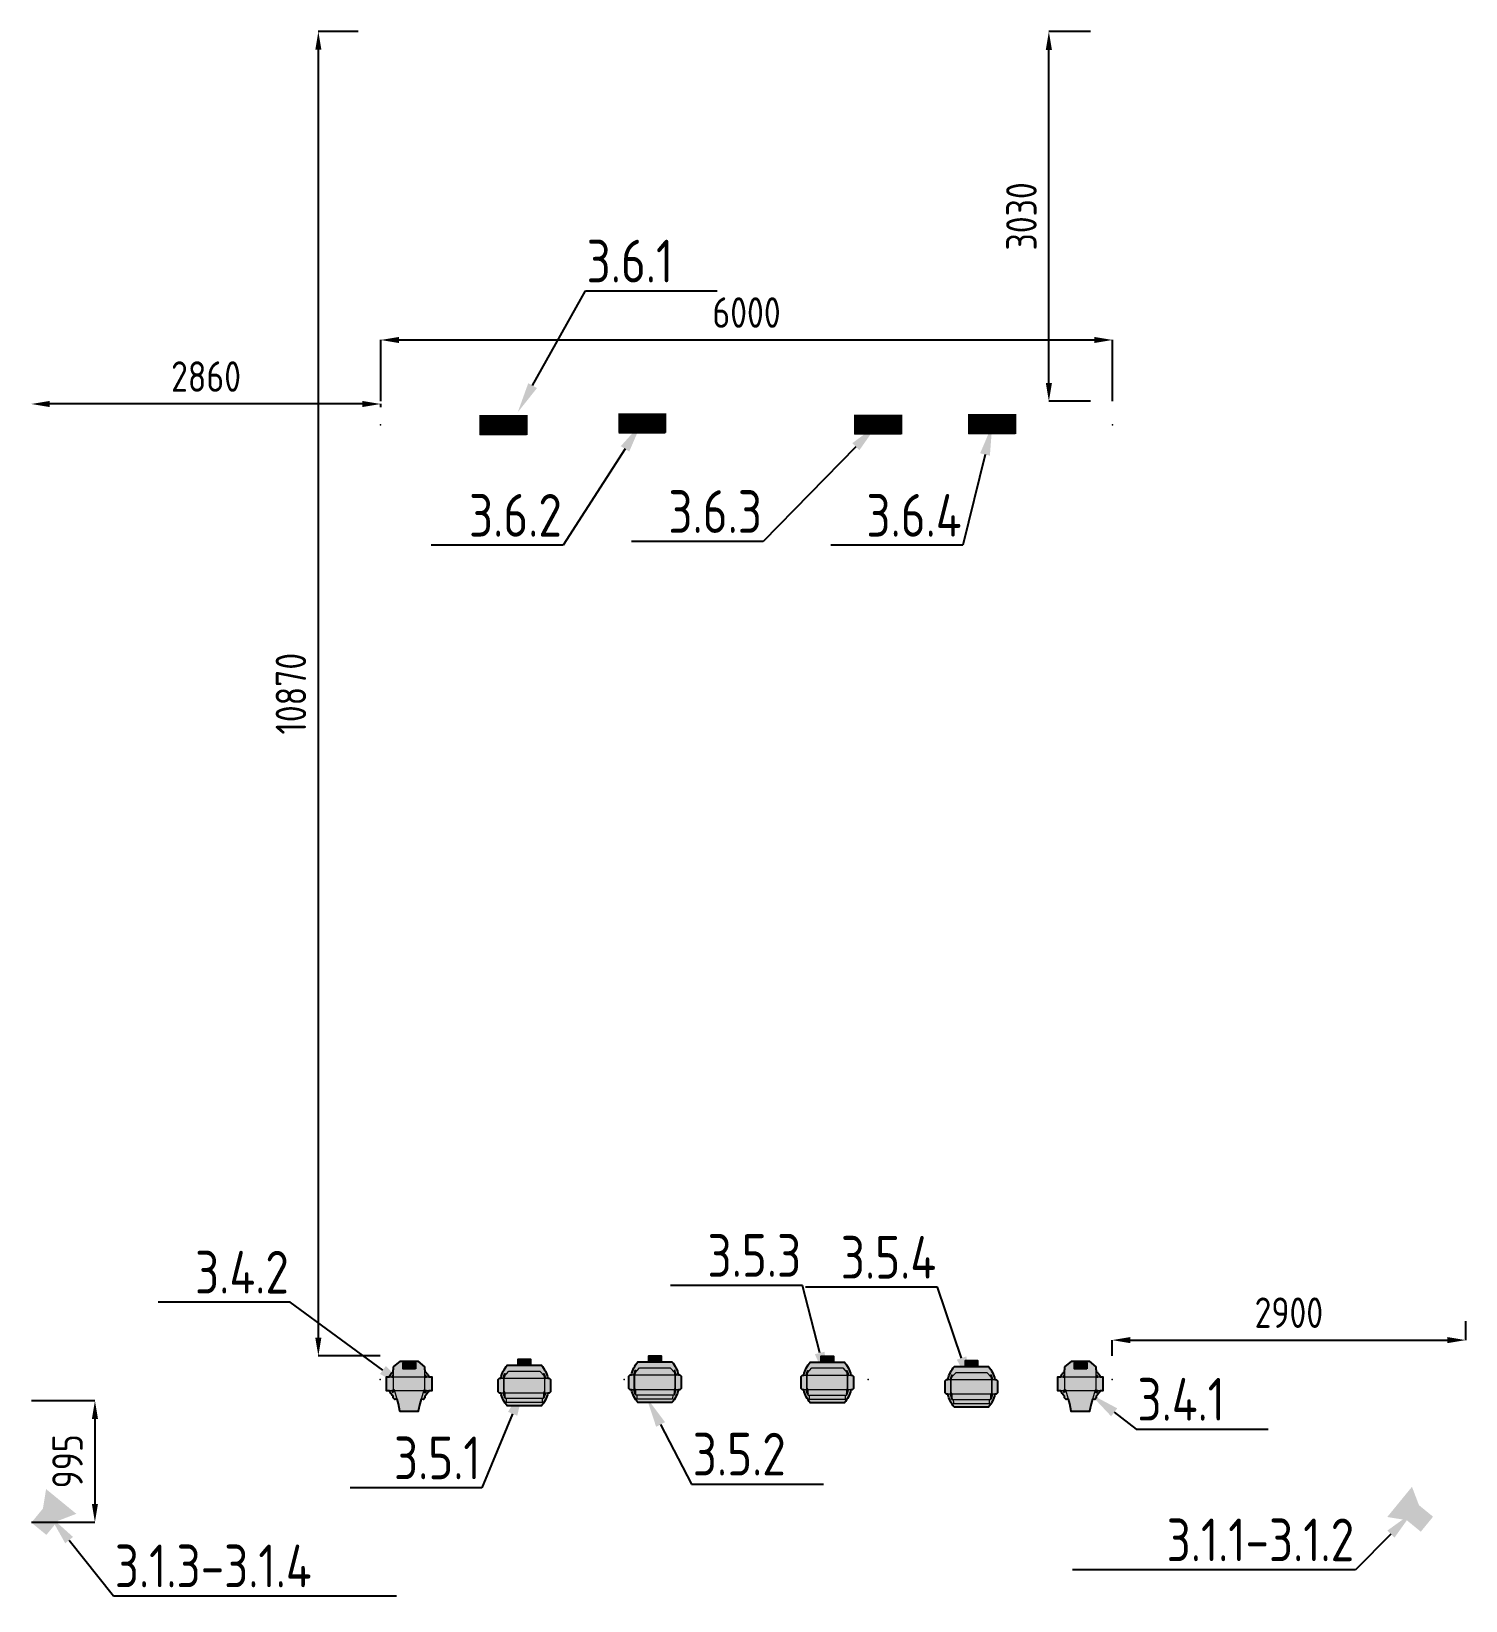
# Model space of a CAD drawing. Header units: millimetres. Extents: x 0 to 9491604, y -172998 to 295086.
# Drawn here: x 405721 to 417481, y 282214 to 295086 of the extents above; entities that cross this region are included whole.
import ezdxf
from ezdxf import colors
from ezdxf.entities.mleader import LeaderData, LeaderLine
from ezdxf.math import Vec2, Vec3

# ---------------------------------------------------------------- set-up
doc = ezdxf.new("R2010")
doc.units = ezdxf.units.MM
for name, color, linetype, lineweight in [('ACME NEOZONE RING', 7, 'Continuous', 5), ('Lighting-Moving Light', 7, 'Continuous', 5), ('None', 7, 'Continuous', 5), ('Rigging-Truss-Insert Points', 7, 'Continuous', 5), ('TRUSS LIGHT', 7, 'Continuous', 5)]:
    doc.layers.add(name, color=color, linetype=linetype, lineweight=lineweight)
doc.layers.add('EI_DIMS_DETAIL', color=7, linetype='Continuous')
doc.layers.add('Lighting-Input-2D', color=1, linetype='Continuous', lineweight=25, true_color=0xff0000)
doc.styles.get("Standard").update_dxf_attribs({"font": 'GOST.TTF'})
doc.dimstyles.get("Standard").update_dxf_attribs({"dimtxt": 250, "dimasz": 150, "dimexe": 0.18, "dimexo": 0.0625, "dimgap": 100, "dimtad": 1, "dimdec": 0, "dimrnd": 5, "dimzin": 0, "dimdsep": 46, "dimtxsty": 'Standard', "dimcen": 0.09, "dimadec": 0, "dimazin": 0, "dimtfac": 1, "dimtdec": 0, "dimtofl": 0, "dimtmove": 0, "dimatfit": 3, "dimfxl": 1, "dimtolj": 1, "dimtzin": 0, "dimarcsym": 0})
pattern_1 = [(140.71946176, (1131458.6195, 288918.732), (-2.906185126, -3.553126075), [3.33838121, -1.251892954]), (230.71946176, (1131458.6195, 288918.732), (3.553126075, -2.906185126), [3.33838121, -1.251892954])]
pattern_2 = [(50.71946176, (411860.243, -431491.118), (-3.553126075, 2.906185126), [3.33838121, -1.251892954]), (140.71946176, (411860.243, -431491.118), (-2.906185126, -3.553126075), [3.33838121, -1.251892954])]

# ---------------------------------------------------------------- blocks, each defined once
blk = doc.blocks.new('Truss Straight Prolyte H40V-200 387x387x2000_3d')
at = {"layer": 'Rigging-Truss-Insert Points'}
for p in [(0, 0), (2000, 0)]:
    blk.add_point(p, dxfattribs=at)
blk = doc.blocks.new('Truss-46')
at = {"layer": 'TRUSS LIGHT', "color": 7, "transparency": 33554687}
blk.add_blockref('Truss Straight Prolyte H40V-200 387x387x2000_3d', (0, 0), dxfattribs=at)
at = {"layer": 'TRUSS LIGHT', "color": 0, "flags": 1}
for tag in ['Position_Name', 'Location', 'Trim', 'Length', 'Total_Hung_Weight', 'Note', 'WH', 'WH-A', 'TE', 'TE-A', 'Model_Name', 'Manufacturer', 'Length', 'Width', 'Height', 'Weight_Imperial', 'Weight_Metric', 'Truss_Color', 'User_Field_1', 'User_Field_2', 'User_Field_3', 'User_Field_4', 'User_Field_5', 'User_Field_6']:
    blk.add_attdef(tag, (-11004, -194.5), '', height=0.18, dxfattribs=at)
blk = doc.blocks.new('*D323')
at = {"layer": 'Defpoints', "color": 0, "lineweight": 9, "ltscale": 100, "transparency": 16777216}
for p in [(414586, 292555), (408585, 292052, 364), (414586, 292052, 364)]:
    blk.add_point(p, dxfattribs=at)
at = {"layer": 'EI_DIMS_DETAIL', "color": 0, "lineweight": -2, "ltscale": 100, "transparency": 16777216}
for p, q in [((408585, 292052), (408585, 292555)), ((408735, 292555), (414436, 292555)), ((414586, 292052), (414586, 292555))]:
    blk.add_line(p, q, dxfattribs=at)
at = {"layer": 'EI_DIMS_DETAIL', "color": 0, "lineweight": 9, "ltscale": 100, "transparency": 16777216}
for points in [[(408735, 292580), (408735, 292530), (408585, 292555)], [(414436, 292580), (414436, 292530), (414586, 292555)]]:
    blk.add_solid(points, dxfattribs=at)
at = {"layer": 'EI_DIMS_DETAIL', "color": 0, "lineweight": 9, "ltscale": 100, "transparency": 16777216, "insert": (411585, 292780), "char_height": 250, "attachment_point": 5}
blk.add_mtext('\\A1;6000', dxfattribs=at)
blk = doc.blocks.new('*D320')
at = {"layer": 'Defpoints', "color": 0, "lineweight": 9, "ltscale": 100, "transparency": 16777216}
for p in [(414064, 295085), (414406, 295085), (414406, 292052, 364)]:
    blk.add_point(p, dxfattribs=at)
at = {"layer": 'EI_DIMS_DETAIL', "color": 0, "lineweight": -2, "ltscale": 100, "transparency": 16777216}
for p, q in [((414406, 295085), (414064, 295085)), ((414064, 292202), (414064, 294935)), ((414406, 292052), (414064, 292052))]:
    blk.add_line(p, q, dxfattribs=at)
at = {"layer": 'EI_DIMS_DETAIL', "color": 0, "lineweight": 9, "ltscale": 100, "transparency": 16777216}
for points in [[(414039, 294935), (414089, 294935), (414064, 295085)], [(414039, 292202), (414089, 292202), (414064, 292052)]]:
    blk.add_solid(points, dxfattribs=at)
at = {"layer": 'EI_DIMS_DETAIL', "color": 0, "lineweight": 9, "ltscale": 100, "transparency": 16777216, "insert": (413839, 293569), "char_height": 250, "attachment_point": 5, "rotation": 90}
blk.add_mtext('\\A1;3030', dxfattribs=at)
blk = doc.blocks.new('Group-202')
at = {"layer": 'Lighting-Input-2D', "linetype": 'Continuous', "lineweight": 0, "true_color": 0x00ffff}
blk.add_hatch(color=4, dxfattribs=at).paths.add_polyline_path([(-52, -122), (48, -122), (48, -172), (-52, -172)])
at = {"layer": 'Lighting-Moving Light', "linetype": 'Continuous', "lineweight": 0, "true_color": 0x00ffff, "transparency": 33554687}
h = blk.add_hatch(color=4, dxfattribs=at)
edge = h.paths.add_edge_path()
edge.add_line((127, -139), (71, -186))
edge.add_line((71, -186), (-71, -186))
edge.add_line((-71, -186), (-127, -139))
edge.add_line((-127, -139), (-127, -119))
edge.add_line((-127, -119), (-130, -116))
edge.add_line((-130, -116), (-130, -100))
edge.add_arc((-125, -90), 11.3, 231.4619, 243.69, ccw=False)
edge.add_arc((-52, -11), 119, 216.854, 227.8944, ccw=False)
edge.add_arc((-40, 0), 135, 204.9608, 217.5053, ccw=False)
edge.add_line((-162, -57), (-185, -57))
edge.add_line((-185, -57), (-185, 57))
edge.add_line((-185, 57), (-162, 57))
edge.add_arc((-40, 0), 135, 132.7569, 154.9971, ccw=False)
edge.add_arc((-129, 96), 4.36, 103.059, 133.878, ccw=False)
edge.add_line((-130, 100), (-130, 116))
edge.add_line((-130, 116), (-118, 127))
edge.add_arc((0, 1670), 1548, 265.6232, 266.354)
edge.add_line((-98, 125), (-87, 164))
edge.add_line((-87, 164), (-87, 164))
edge.add_line((-87, 164), (-75, 225))
edge.add_arc((-74, 225), 0.993, 89.652, 168.5638, ccw=False)
edge.add_line((-74, 226), (74, 226))
edge.add_arc((74, 225), 0.993, 11.4362, 90.348, ccw=False)
edge.add_line((75, 225), (87, 164))
edge.add_line((87, 164), (87, 164))
edge.add_line((87, 164), (98, 125))
edge.add_arc((0, 1670), 1548, 273.646, 274.3768)
edge.add_line((118, 127), (130, 116))
edge.add_line((130, 116), (130, 100))
edge.add_arc((129, 96), 4.36, 46.122, 76.941, ccw=False)
edge.add_arc((40, 0), 135, 25.0029, 47.2431, ccw=False)
edge.add_line((162, 57), (185, 57))
edge.add_line((185, 57), (185, -57))
edge.add_line((185, -57), (162, -57))
edge.add_arc((40, 0), 135, 322.4947, 335.0392, ccw=False)
edge.add_arc((52, -11), 119, 312.1056, 323.146, ccw=False)
edge.add_arc((125, -90), 11.3, 296.31, 308.5381, ccw=False)
edge.add_line((130, -100), (130, -116))
edge.add_line((130, -116), (127, -119))
edge.add_line((127, -119), (127, -139))
edge = h.paths.add_edge_path()
edge.add_line((130, 71), (130, 57))
edge.add_line((130, 57), (142, 57))
edge.add_arc((60, 0), 100, 34.7913, 44.4762)
edge.add_arc((129, 68), 3.3, 40.9213, 76.795)
edge = h.paths.add_edge_path()
edge.add_arc((-60, 0), 100, 135.5238, 145.2087)
edge.add_line((-142, 57), (-130, 57))
edge.add_line((-130, 57), (-130, 71))
edge.add_arc((-129, 68), 3.3, 103.205, 139.0787)
edge = h.paths.add_edge_path()
edge.add_line((-130, -71), (-130, -57))
edge.add_line((-130, -57), (-142, -57))
edge.add_arc((-60, 0), 100, 214.728, 224.4692)
edge.add_arc((-128, -67), 4.96, 223.9551, 248.3394)
edge = h.paths.add_edge_path()
edge.add_arc((60, 0), 100, 315.5308, 325.272)
edge.add_line((142, -57), (130, -57))
edge.add_line((130, -57), (130, -71))
edge.add_arc((128, -67), 4.96, 291.6606, 316.0449)
h = blk.add_hatch(color=4, dxfattribs=at)
edge = h.paths.add_edge_path()
edge.add_line((0, -186), (-71, -186))
edge.add_line((-71, -186), (-127, -139))
edge.add_line((-127, -139), (-127, 45))
edge.add_line((-127, 45), (-121, 51))
edge.add_line((-121, 51), (-87, 164))
edge.add_line((-87, 164), (-87, 164))
edge.add_line((-87, 164), (-75, 225))
edge.add_arc((-74, 225), 0.993, 89.652, 168.5638, ccw=False)
edge.add_line((-74, 226), (74, 226))
edge.add_arc((74, 225), 0.993, 11.4362, 90.348, ccw=False)
edge.add_line((75, 225), (87, 164))
edge.add_line((87, 164), (87, 164))
edge.add_line((87, 164), (121, 51))
edge.add_line((121, 51), (127, 45))
edge.add_line((127, 45), (127, -139))
edge.add_line((127, -139), (71, -186))
edge.add_line((71, -186), (0, -186))
blk.add_hatch(color=4, dxfattribs=at).paths.add_polyline_path([(-185, 57), (185, 57), (185, -57), (-185, -57)])
at = {"layer": 'Lighting-Input-2D', "flags": 128}
blk.add_lwpolyline([(-52, -122), (48, -122), (48, -172), (-52, -172)], close=True, dxfattribs=at)
at = {"layer": 'Lighting-Moving Light', "color": 7, "linetype": 'Continuous', "lineweight": 25, "transparency": 33554687, "flags": 128}
for points in [[(127, -139), (71, -186), (-71, -186), (-127, -139), (-127, -119), (-130, -116), (-130, -100, -0.053406), (-132, -99, -0.04821), (-147, -82, -0.05479), (-162, -57), (-185, -57), (-185, 57), (-162, 57, -0.097347), (-132, 99, -0.13529), (-130, 100), (-130, 116), (-118, 127, 0.003189), (-98, 125), (-87, 164), (-87, 164), (-75, 225, -0.358602), (-74, 226), (74, 226, -0.358602), (75, 225), (87, 164), (87, 164), (98, 125, 0.003189), (118, 127), (130, 116), (130, 100, -0.13529), (132, 99, -0.097347), (162, 57), (185, 57), (185, -57), (162, -57, -0.05479), (147, -82, -0.04821), (132, -99, -0.053406), (130, -100), (130, -116), (127, -119)], [(-131, 70, 0.042284), (-142, 57), (-130, 57), (-130, 71, 0.15782), (-131, 70)], [(130, 71), (130, 57), (142, 57, 0.042284), (131, 70, 0.15782), (130, 71)], [(-130, -71), (-130, -57), (-142, -57, 0.04253), (-131, -70, 0.1068), (-130, -71)], [(131, -70, 0.04253), (142, -57), (130, -57), (130, -71, 0.1068), (131, -70)]]:
    blk.add_lwpolyline(points, format="xyb", close=True, dxfattribs=at)
at = {"layer": 'Lighting-Moving Light', "color": 7, "linetype": 'Continuous', "lineweight": 18, "transparency": 33554687, "flags": 128}
blk.add_lwpolyline([(0, -186), (-71, -186), (-127, -139), (-127, 45), (-121, 51), (-87, 164), (-87, 164), (-75, 225, -0.358602), (-74, 226), (74, 226, -0.358602), (75, 225), (87, 164), (87, 164), (121, 51), (127, 45), (127, -139), (71, -186)], format="xyb", close=True, dxfattribs=at)
blk.add_lwpolyline([(-185, 57), (185, 57), (185, -57), (-185, -57)], close=True, dxfattribs=at)
at = {"layer": 'None', "color": 0, "flags": 1}
for tag in ['3D_Symbol_Name', 'Model_Name', 'Inst_Type', 'FixtureID', 'GDTF_Fixture_Name', 'GDTF_Fixture_Mode', 'Power_Connector', 'Wattage', 'Lamp', 'Frame_Size_Imp', 'Frame_Size_Metric', 'Weight', 'Device_Type', 'Beam_Angle', 'Field_Angle', 'Beam_Angle_2', 'Field_Angle_2', 'Candlepower', 'Num_Channels', 'Remarks', 'Drawn_By']:
    blk.add_attdef(tag, (-185, -186), '', height=0.18, dxfattribs=at)
blk = doc.blocks.new('NNA_TransformGroup (2D)-81')
at = {"layer": 'None', "color": 7, "transparency": 33554687}
blk.add_blockref('Group-202', (0, 0), dxfattribs=at)
blk = doc.blocks.new('Lighting Device (2D)-81')
at = {"layer": 'None', "color": 7, "transparency": 33554687}
blk.add_blockref('NNA_TransformGroup (2D)-81', (0, 0), dxfattribs=at)
at = {"layer": 'None', "color": 0, "flags": 1}
for tag in ['3D_Symbol_Name', 'Model_Name', 'Inst_Type', 'FixtureID', 'GDTF_Fixture_Name', 'GDTF_Fixture_Mode', 'Power_Connector', 'Wattage', 'Lamp', 'Frame_Size_Imp', 'Frame_Size_Metric', 'Weight', 'Device_Type', 'Beam_Angle', 'Field_Angle', 'Beam_Angle_2', 'Field_Angle_2', 'Candlepower', 'Num_Channels', 'Remarks', 'Drawn_By']:
    blk.add_attdef(tag, (8075, -9011), '', height=0.18, dxfattribs=at)
blk = doc.blocks.new('Group-231')
at = {"layer": 'Lighting-Input-2D', "linetype": 'Continuous', "lineweight": 0, "true_color": 0xff0000}
blk.add_hatch(color=1, dxfattribs=at).paths.add_polyline_path([(-50, -168), (50, -168), (50, -217), (-50, -217)])
at = {"layer": 'Lighting-Moving Light', "linetype": 'Continuous', "lineweight": 0, "true_color": 0xff0000, "transparency": 33554687}
h = blk.add_hatch(color=1, dxfattribs=at)
edge = h.paths.add_edge_path()
edge.add_line((-204, -61), (-215, -50))
edge.add_line((-215, -50), (-215, 50))
edge.add_line((-215, 50), (-204, 61))
edge.add_line((-204, 61), (-193, 61))
edge.add_arc((65, 0), 265, 140.6849, 166.5703, ccw=False)
edge.add_line((-140, 167), (140, 167))
edge.add_arc((-64, 0), 265, 13.3836, 39.3151, ccw=False)
edge.add_line((193, 61), (204, 61))
edge.add_line((204, 61), (215, 50))
edge.add_line((215, 50), (215, -50))
edge.add_line((215, -50), (204, -61))
edge.add_line((204, -61), (193, -61))
edge.add_arc((-64, 0), 265, 320.7422, 346.7177, ccw=False)
edge.add_line((140, -168), (-140, -168))
edge.add_arc((65, 0), 265, 193.2823, 219.2578, ccw=False)
edge.add_line((-193, -61), (-204, -61))
edge = h.paths.add_edge_path()
edge.add_line((160, 97), (160, 69))
edge.add_line((160, 69), (161, 61))
edge.add_line((161, 61), (172, 61))
edge.add_arc((-60, 0), 240, 14.7571, 23.7348)
edge = h.paths.add_edge_path()
edge.add_line((165, -61), (165, -76))
edge.add_line((165, -76), (160, -82))
edge.add_line((160, -82), (160, -97))
edge.add_arc((-60, 0), 240, 336.2652, 345.3578)
edge.add_line((173, -61), (165, -61))
edge = h.paths.add_edge_path()
edge.add_line((-160, -82), (-164, -78))
edge.add_line((-164, -78), (-164, -61))
edge.add_line((-164, -61), (-173, -61))
edge.add_arc((60, 0), 240, 194.6422, 203.7348)
edge.add_line((-160, -97), (-160, -82))
edge = h.paths.add_edge_path()
edge.add_line((-172, 61), (-161, 61))
edge.add_line((-161, 61), (-160, 69))
edge.add_line((-160, 69), (-160, 97))
edge.add_arc((60, 0), 240, 156.2652, 165.1973)
for points in [[(-144, 139), (145, 139), (145, 132), (146, 107), (157, 107), (161, 52), (165, 52), (165, -76), (126, -119), (-126, -119), (-164, -78), (-164, 52), (-161, 52), (-157, 107), (-146, 107), (-145, 132), (-145, 139)], [(-215, 50), (-204, 61), (204, 61), (215, 50), (215, -50), (204, -61), (-204, -61), (-215, -50)]]:
    blk.add_hatch(color=1, dxfattribs=at).paths.add_polyline_path(points)
at = {"layer": 'Lighting-Input-2D', "flags": 128}
blk.add_lwpolyline([(-50, -168), (50, -168), (50, -217), (-50, -217)], close=True, dxfattribs=at)
at = {"layer": 'Lighting-Moving Light', "color": 7, "linetype": 'Continuous', "lineweight": 13, "transparency": 33554687}
for p, q in [((-169, 61), (-169, -61)), ((169, 61), (169, -61))]:
    blk.add_line(p, q, dxfattribs=at)
at = {"layer": 'Lighting-Moving Light', "color": 7, "linetype": 'Continuous', "lineweight": 5, "transparency": 33554687}
blk.add_line((-146, 107), (146, 107), dxfattribs=at)
at = {"layer": 'Lighting-Moving Light', "color": 7, "linetype": 'Continuous', "lineweight": 25, "transparency": 33554687, "flags": 128}
for points in [[(-204, -61), (-215, -50), (-215, 50), (-204, 61), (-193, 61, -0.113429), (-140, 167), (140, 167, -0.113633), (193, 61), (204, 61), (215, 50), (215, -50), (204, -61), (193, -61, -0.113827), (140, -168), (-140, -168, -0.113827), (-193, -61)], [(-172, 61), (-161, 61), (-160, 69), (-160, 97, 0.038993), (-172, 61)], [(160, 97), (160, 69), (161, 61), (172, 61, 0.039193), (160, 97)], [(-160, -82), (-164, -78), (-164, -61), (-173, -61, 0.039695), (-160, -97)], [(165, -61), (165, -76), (160, -82), (160, -97, 0.039695), (173, -61)]]:
    blk.add_lwpolyline(points, format="xyb", close=True, dxfattribs=at)
at = {"layer": 'Lighting-Moving Light', "color": 7, "linetype": 'Continuous', "lineweight": 18, "transparency": 33554687, "flags": 128}
for points in [[(-144, 139), (145, 139), (145, 132), (146, 107), (157, 107), (161, 52), (165, 52), (165, -76), (126, -119), (-126, -119), (-164, -78), (-164, 52), (-161, 52), (-157, 107), (-146, 107), (-145, 132), (-145, 139)], [(-215, 50), (-204, 61), (204, 61), (215, 50), (215, -50), (204, -61), (-204, -61), (-215, -50)]]:
    blk.add_lwpolyline(points, close=True, dxfattribs=at)
at = {"layer": 'ACME NEOZONE RING', "color": 0, "flags": 1}
for tag in ['3D_Symbol_Name', 'Model_Name', 'Inst_Type', 'FixtureID', 'GDTF_Fixture_Name', 'GDTF_Fixture_Mode', 'Power_Connector', 'Wattage', 'Lamp', 'Frame_Size_Imp', 'Frame_Size_Metric', 'Weight', 'Device_Type', 'Beam_Angle', 'Field_Angle', 'Beam_Angle_2', 'Field_Angle_2', 'Candlepower', 'Num_Channels', 'Remarks', 'Drawn_By']:
    blk.add_attdef(tag, (-215, -217), '', height=0.18, dxfattribs=at)
blk = doc.blocks.new('NNA_TransformGroup (2D)-110')
at = {"layer": 'ACME NEOZONE RING', "color": 7, "transparency": 33554687}
blk.add_blockref('Group-231', (0, 0), dxfattribs=at)
blk = doc.blocks.new('Lighting Device (2D)-110')
at = {"layer": 'ACME NEOZONE RING', "color": 7, "transparency": 33554687}
blk.add_blockref('NNA_TransformGroup (2D)-110', (0, 0), dxfattribs=at)
at = {"layer": 'ACME NEOZONE RING', "color": 0, "flags": 1}
for tag in ['3D_Symbol_Name', 'Model_Name', 'Inst_Type', 'FixtureID', 'GDTF_Fixture_Name', 'GDTF_Fixture_Mode', 'Power_Connector', 'Wattage', 'Lamp', 'Frame_Size_Imp', 'Frame_Size_Metric', 'Weight', 'Device_Type', 'Beam_Angle', 'Field_Angle', 'Beam_Angle_2', 'Field_Angle_2', 'Candlepower', 'Num_Channels', 'Remarks', 'Drawn_By']:
    blk.add_attdef(tag, (7803, -9404), '', height=0.18, dxfattribs=at)
blk = doc.blocks.new('*D321')
at = {"layer": 'Defpoints', "color": 0, "lineweight": 9, "ltscale": 100, "transparency": 16777216}
for p in [(408074, 295086), (408401, 295086), (408582, 284221, 34)]:
    blk.add_point(p, dxfattribs=at)
at = {"layer": 'EI_DIMS_DETAIL', "color": 0, "lineweight": -2, "ltscale": 100, "transparency": 16777216}
for p, q in [((408401, 295086), (408073, 295086)), ((408074, 284371), (408074, 294936)), ((408582, 284221), (408073, 284221))]:
    blk.add_line(p, q, dxfattribs=at)
at = {"layer": 'EI_DIMS_DETAIL', "color": 0, "lineweight": 9, "ltscale": 100, "transparency": 16777216}
for points in [[(408049, 294936), (408099, 294936), (408074, 295086)], [(408049, 284371), (408099, 284371), (408074, 284221)]]:
    blk.add_solid(points, dxfattribs=at)
at = {"layer": 'EI_DIMS_DETAIL', "color": 0, "lineweight": 9, "ltscale": 100, "transparency": 16777216, "insert": (407849, 289654), "char_height": 250, "attachment_point": 5, "rotation": 90}
blk.add_mtext('\\A1;10870', dxfattribs=at)
blk = doc.blocks.new('*D324')
at = {"layer": 'Defpoints', "color": 0, "lineweight": 9, "ltscale": 100, "transparency": 16777216}
for p in [(405721, 292030), (405721, 292030), (408585, 292004, 364)]:
    blk.add_point(p, dxfattribs=at)
at = {"layer": 'EI_DIMS_DETAIL', "color": 0, "lineweight": -2, "ltscale": 100, "transparency": 16777216}
for p, q in [((405721, 292030), (405721, 292030)), ((408435, 292030), (405871, 292030)), ((408585, 292004), (408585, 292030))]:
    blk.add_line(p, q, dxfattribs=at)
at = {"layer": 'EI_DIMS_DETAIL', "color": 0, "lineweight": 9, "ltscale": 100, "transparency": 16777216}
for points in [[(405871, 292055), (405871, 292005), (405721, 292030)], [(408435, 292055), (408435, 292005), (408585, 292030)]]:
    blk.add_solid(points, dxfattribs=at)
at = {"layer": 'EI_DIMS_DETAIL', "color": 0, "lineweight": 9, "ltscale": 100, "transparency": 16777216, "insert": (407153, 292255), "char_height": 250, "attachment_point": 5}
blk.add_mtext('\\A1;2860', dxfattribs=at)
blk = doc.blocks.new('*D325')
at = {"layer": 'Defpoints', "color": 0, "lineweight": 9, "ltscale": 100, "transparency": 16777216}
for p in [(417481, 284507), (417481, 284351), (414582, 284222, 25)]:
    blk.add_point(p, dxfattribs=at)
at = {"layer": 'EI_DIMS_DETAIL', "color": 0, "lineweight": -2, "ltscale": 100, "transparency": 16777216}
for p, q in [((417481, 284507), (417481, 284351)), ((414582, 284222), (414582, 284351)), ((414732, 284351), (417331, 284351))]:
    blk.add_line(p, q, dxfattribs=at)
at = {"layer": 'EI_DIMS_DETAIL', "color": 0, "lineweight": 9, "ltscale": 100, "transparency": 16777216}
for points in [[(414732, 284376), (414732, 284326), (414582, 284351)], [(417331, 284376), (417331, 284326), (417481, 284351)]]:
    blk.add_solid(points, dxfattribs=at)
at = {"layer": 'EI_DIMS_DETAIL', "color": 0, "lineweight": 9, "ltscale": 100, "transparency": 16777216, "insert": (416032, 284576), "char_height": 250, "attachment_point": 5}
blk.add_mtext('\\A1;2900', dxfattribs=at)
blk = doc.blocks.new('*D322')
at = {"layer": 'Defpoints', "color": 0, "lineweight": 9, "ltscale": 100, "transparency": 16777216}
for p in [(405721, 283855), (405721, 282858), (406242, 282858)]:
    blk.add_point(p, dxfattribs=at)
at = {"layer": 'EI_DIMS_DETAIL', "color": 0, "lineweight": -2, "ltscale": 100, "transparency": 16777216}
for p, q in [((405721, 283855), (406242, 283855)), ((406242, 283705), (406242, 283008)), ((405721, 282858), (406242, 282858))]:
    blk.add_line(p, q, dxfattribs=at)
at = {"layer": 'EI_DIMS_DETAIL', "color": 0, "lineweight": 9, "ltscale": 100, "transparency": 16777216}
for points in [[(406217, 283705), (406267, 283705), (406242, 283855)], [(406217, 283008), (406267, 283008), (406242, 282858)]]:
    blk.add_solid(points, dxfattribs=at)
at = {"layer": 'EI_DIMS_DETAIL', "color": 0, "lineweight": 9, "ltscale": 100, "transparency": 16777216, "insert": (406017, 283357), "char_height": 250, "attachment_point": 5, "rotation": 90}
blk.add_mtext('\\A1;995', dxfattribs=at)

msp = doc.modelspace()

# ---------------------------------------------------------------- hatches: boundary and pattern name
at = {"lineweight": 9}
h = msp.add_hatch(dxfattribs=at)
h.set_pattern_fill('ANGLE', color=3, angle=-90)
h.set_pattern_definition([(270, (-280266.044, 1129903.56), (6.985, -1e-15), [5.08, -1.905]), (360, (-280266.044, 1129903.56), (2e-15, 6.985), [5.08, -1.905])])
h.paths.add_polyline_path([(410921.2, 291952.3), (410921.2, 291792.3), (410535.9, 291792.3), (410535.9, 291952.3)])
h = msp.add_hatch(dxfattribs=at)
h.set_pattern_fill('ANGLE', color=3, angle=-90)
h.set_pattern_definition([(270, (-277397.0064, 1129896.456), (6.985, -1e-15), [5.08, -1.905]), (360, (-277397.0064, 1129896.456), (2e-15, 6.985), [5.08, -1.905])])
h.paths.add_polyline_path([(413790.3, 291945.2), (413790.3, 291785.2), (413404.9, 291785.2), (413404.9, 291945.2)])
h = msp.add_hatch(dxfattribs=at)
h.set_pattern_fill('ANGLE', color=3, angle=-90)
h.set_pattern_definition([(270, (-281404.301, 1129889.369), (6.985, -1e-15), [5.08, -1.905]), (360, (-281404.301, 1129889.369), (2e-15, 6.985), [5.08, -1.905])])
h.paths.add_polyline_path([(409783, 291938.1), (409783, 291778.1), (409397.6, 291778.1), (409397.6, 291938.1)])
h = msp.add_hatch(dxfattribs=at)
h.set_pattern_fill('ANGLE', color=3, angle=-90)
h.set_pattern_definition([(270, (-278330.987, 1129893.2536), (6.985, -1e-15), [5.08, -1.905]), (360, (-278330.987, 1129893.2536), (2e-15, 6.985), [5.08, -1.905])])
h.paths.add_polyline_path([(412856.3, 291942), (412856.3, 291782), (412470.9, 291782), (412470.9, 291942)])
h = msp.add_hatch(dxfattribs=at)
h.set_pattern_fill('ANGLE', color=5, scale=0.657162, angle=50.71946)
h.set_pattern_definition(pattern_2)
h.paths.add_polyline_path([(405721, 282853.7), (405815.6, 282969.3), (405938.6, 282868.7), (405844, 282753.1)])
edge = h.paths.add_edge_path()
edge.add_line((405815.6, 282969.3), (405841.6, 283128.9))
h = msp.add_hatch(dxfattribs=at)
h.set_pattern_fill('ANGLE', color=5, scale=0.657162, angle=50.71946)
h.set_pattern_definition(pattern_2)
edge = h.paths.add_edge_path()
edge.add_line((405815.6, 282969.3), (405841.6, 283128.9))
edge.add_line((405841.6, 283128.9), (406089.4, 282926.2))
edge.add_line((405938.6, 282868.7), (406089.4, 282926.2))
h = msp.add_hatch(dxfattribs=at)
h.set_pattern_fill('ANGLE', color=5, scale=0.657162, angle=140.71946)
h.set_pattern_definition(pattern_1)
edge = h.paths.add_edge_path()
edge.add_line((416998.2, 282874.1), (416838.6, 282900.1))
edge.add_line((416838.6, 282900.1), (417041.3, 283147.9))
edge.add_line((417098.8, 282997.1), (417041.3, 283147.9))
h = msp.add_hatch(dxfattribs=at)
h.set_pattern_fill('ANGLE', color=5, scale=0.657162, angle=140.71946)
h.set_pattern_definition(pattern_1)
h.paths.add_polyline_path([(417113.8, 282779.5), (416998.2, 282874.1), (417098.8, 282997.1), (417214.4, 282902.5)])
edge = h.paths.add_edge_path()
edge.add_line((416998.2, 282874.1), (416838.6, 282900.1))

# ---------------------------------------------------------------- block references
at = {"color": 7, "lineweight": 9, "transparency": 33554687, "rotation": 180}
for name, p in [('Lighting Device (2D)-110', (410833.6, 284005.2, 7753.4)), ('Lighting Device (2D)-110', (412247.4, 284003.4, 7753.4)), ('Lighting Device (2D)-81', (408818.2, 283992.3, 7389.3)), ('Lighting Device (2D)-110', (409763, 283977.8, 8093.4)), ('Lighting Device (2D)-110', (413429.1, 283967.6, 7948.1)), ('Lighting Device (2D)-81', (414322.8, 283992.3, 7389.3))]:
    msp.add_blockref(name, p, dxfattribs=at)
at = {"color": 7, "lineweight": 9, "transparency": 33554687}
for p in [(408580.9, 284028.7, 1), (410581.4, 284028.4, 1), (412581.9, 284028.5, 1)]:
    msp.add_blockref('Truss-46', p, dxfattribs=at)
at = {"layer": 'TRUSS LIGHT', "color": 7, "lineweight": 9, "transparency": 33554687}
for p in [(408584.6, 291858.7, 1), (410585.1, 291858.3, 1), (412585.6, 291858.4, 1)]:
    msp.add_blockref('Truss-46', p, dxfattribs=at)

# ---------------------------------------------------------------- dimensions: what is measured, and where the dimension line sits
at = {"layer": 'EI_DIMS_DETAIL', "lineweight": 9, "ltscale": 100}
for base, p1, p2, picture, middle in [((408073.6, 295086.5), (408582.4, 284220.6, 34.4), (408401.1, 295086.5), '*D321', (407848.5, 289653.5)), ((414063.9, 295085.2), (414405.9, 292052.1, 364.2), (414405.9, 295085.2), '*D320', (413838.8, 293568.7))]:
    dim = msp.add_linear_dim(base=base, p1=p1, p2=p2, angle=90, dimstyle='Standard', override={"dimrnd": 10}, dxfattribs=at)
    dim.commit()
    dim.dimension.update_dxf_attribs({"geometry": picture, "text_midpoint": middle})
for base, p1, p2, picture, middle in [((414585.6, 292554.8), (408584.6, 292052.3, 364.2), (414585.6, 292052.1, 364.2), '*D323', (411585.1, 292779.9)), ((417481.1, 284350.8), (414581.9, 284222.1, 25.2), (417481.1, 284507.5), '*D325', (416031.5, 284575.9))]:
    dim = msp.add_linear_dim(base=base, p1=p1, p2=p2, dimstyle='Standard', dxfattribs=at)
    dim.commit()
    dim.dimension.update_dxf_attribs({"geometry": picture, "text_midpoint": middle})
dim = msp.add_linear_dim(base=(405721, 292029.8), p1=(408584.6, 292004, 364.1), p2=(405721, 292029.8), dimstyle='Standard', override={"dimrnd": 10}, dxfattribs=at)
dim.commit()
dim.dimension.update_dxf_attribs({"geometry": '*D324', "text_midpoint": (407152.8, 292254.8)})
dim = msp.add_linear_dim(base=(406242.1, 282857.8), p1=(405721, 283855.2), p2=(405721, 282857.8), angle=90, dimstyle='Standard', dxfattribs=at)
dim.commit()
dim.dimension.update_dxf_attribs({"geometry": '*D322', "text_midpoint": (406017.1, 283356.5)})

# ---------------------------------------------------------------- leaders
at = {"lineweight": 9}
ml = msp.add_multileader_mtext('Standard', dxfattribs=at)
ml.set_content('3.6.1', color=256)
ml.set_leader_properties()
ml.build(insert=Vec2(0, 0))
ml.multileader.update_dxf_attribs({"text_left_attachment_type": 6, "text_right_attachment_type": 6, "arrow_head_size": 250})
ctx = ml.context
ctx.base_point, ctx.char_height, ctx.arrow_head_size, ctx.plane_origin = Vec3(410271.7, 292957.2, 7754.5), 350, 250, Vec3(410815.9, 293213.2, 7754.5)
ctx.left_attachment, ctx.right_attachment = 6, 6
notes = []
notes.append((ctx, [(0, (1, 1, 0), (410263.7, 292957.2, 7754.5), (1, 0), 8, [(0, [(409709.3, 291962.3, 7754.5)], 0, [])])]))
ctx.mtext.insert, ctx.mtext.flow_direction = Vec3(410273.7, 293377.2, 7754.5), 5
ml = msp.add_multileader_mtext('Standard', dxfattribs=at)
ml.set_content('3.6.2', color=256)
ml.set_leader_properties()
ml.build(insert=Vec2(0, 0))
ml.multileader.update_dxf_attribs({"text_left_attachment_type": 6, "text_right_attachment_type": 6, "arrow_head_size": 250})
ctx = ml.context
ctx.base_point, ctx.char_height, ctx.arrow_head_size, ctx.plane_origin = Vec3(409341, 290871.7, 8118.6), 350, 250, Vec3(410930.1, 291741.8, 8118.6)
ctx.left_attachment, ctx.right_attachment, ctx.text_align_type = 6, 6, 2
notes.append((ctx, [(1, (1, 1, 0), (410080.5, 290871.7, 8118.6), (-1, 0), 8, [(0, [(410723.6, 291872.3, 8118.6)], 0, [])])]))
ctx.mtext.insert, ctx.mtext.alignment, ctx.mtext.flow_direction = Vec3(410070.5, 291291.7, 8118.6), 3, 5
ml = msp.add_multileader_mtext('Standard', dxfattribs=at)
ml.set_content('3.6.3', color=256)
ml.set_leader_properties()
ml.build(insert=Vec2(0, 0))
ml.multileader.update_dxf_attribs({"text_left_attachment_type": 6, "text_right_attachment_type": 6, "arrow_head_size": 250})
ctx = ml.context
ctx.base_point, ctx.char_height, ctx.arrow_head_size, ctx.plane_origin = Vec3(411009.1, 290902.6, 7779.6), 350, 250, Vec3(412669, 291731.3, 7779.6)
ctx.left_attachment, ctx.right_attachment, ctx.text_align_type = 6, 6, 2
notes.append((ctx, [(1, (1, 1, 0), (411721.6, 290902.6, 7779.6), (-1, 0), 8, [(0, [(412655.6, 291858.4, 7779.6)], 0, [])])]))
ctx.mtext.insert, ctx.mtext.alignment, ctx.mtext.flow_direction = Vec3(411711.6, 291322.6, 7779.6), 3, 5
ml = msp.add_multileader_mtext('Standard', dxfattribs=at)
ml.set_content('3.6.4', color=256)
ml.set_leader_properties()
ml.build(insert=Vec2(0, 0))
ml.multileader.update_dxf_attribs({"text_left_attachment_type": 6, "text_right_attachment_type": 6, "arrow_head_size": 250})
ctx = ml.context
ctx.base_point, ctx.char_height, ctx.arrow_head_size, ctx.plane_origin = Vec3(412620.8, 290871.7, 8118.6), 350, 250, Vec3(414087.2, 291657.7, 8118.6)
ctx.left_attachment, ctx.right_attachment, ctx.text_align_type = 6, 6, 2
notes.append((ctx, [(1, (1, 1, 0), (413358.6, 290871.7, 8118.6), (-1, 0), 8, [(0, [(413599.7, 291858.4, 8118.6)], 0, [])])]))
ctx.mtext.insert, ctx.mtext.alignment, ctx.mtext.flow_direction = Vec3(413348.6, 291291.7, 8118.6), 3, 5
ml = msp.add_multileader_mtext('Standard', dxfattribs=at)
ml.set_content('3.5.3', color=256)
ml.set_leader_properties()
ml.build(insert=Vec2(0, 0))
ml.multileader.update_dxf_attribs({"text_left_attachment_type": 6, "text_right_attachment_type": 6, "arrow_head_size": 250})
ctx = ml.context
ctx.base_point, ctx.char_height, ctx.arrow_head_size, ctx.plane_origin = Vec3(411355.8, 284800.4, 7778.6), 350, 250, Vec3(412400.4, 285142.8, 7778.6)
ctx.left_attachment, ctx.right_attachment, ctx.text_align_type = 6, 6, 2
notes.append((ctx, [(1, (1, 1, 0), (412043.3, 284800.4, 7778.6), (-1, 0), 8, [(0, [(412247.4, 284003.5, 7778.6)], 0, [])])]))
ctx.mtext.insert, ctx.mtext.alignment, ctx.mtext.flow_direction = Vec3(412033.3, 285220.4, 7778.6), 3, 5
ml = msp.add_multileader_mtext('Standard', dxfattribs=at)
ml.set_content('3.5.4', color=256)
ml.set_leader_properties()
ml.build(insert=Vec2(0, 0))
ml.multileader.update_dxf_attribs({"text_left_attachment_type": 6, "text_right_attachment_type": 6, "arrow_head_size": 250})
ctx = ml.context
ctx.base_point, ctx.char_height, ctx.arrow_head_size, ctx.plane_origin = Vec3(412437, 284785.4, 8117.6), 350, 250, Vec3(411959.8, 285075.6, 8117.6)
ctx.left_attachment, ctx.right_attachment, ctx.text_align_type = 6, 6, 2
notes.append((ctx, [(1, (1, 1, 0), (413149.8, 284785.4, 8117.6), (-1, 0), 8, [(0, [(413429.1, 283967.4, 8117.6)], 0, [])])]))
ctx.mtext.insert, ctx.mtext.alignment, ctx.mtext.flow_direction = Vec3(413139.8, 285205.4, 8117.6), 3, 5
ml = msp.add_multileader_mtext('Standard', dxfattribs=at)
ml.set_content('3.4.2', color=256)
ml.set_leader_properties()
ml.build(insert=Vec2(0, 0))
ml.multileader.update_dxf_attribs({"text_left_attachment_type": 6, "text_right_attachment_type": 6, "arrow_head_size": 250})
ctx = ml.context
ctx.base_point, ctx.char_height, ctx.arrow_head_size, ctx.plane_origin = Vec3(407102.4, 284663.4, 7728.3), 350, 250, Vec3(408835.9, 284953.7, 7728.3)
ctx.left_attachment, ctx.right_attachment, ctx.text_align_type = 6, 6, 2
notes.append((ctx, [(1, (1, 1, 0), (407841.9, 284663.4, 7728.3), (-1, 0), 8, [(0, [(408805.4, 283958.1, 7728.3)], 0, [])])]))
ctx.mtext.insert, ctx.mtext.alignment, ctx.mtext.flow_direction = Vec3(407831.9, 285083.4, 7728.3), 3, 5
ml = msp.add_multileader_mtext('Standard', dxfattribs=at)
ml.set_content('3.5.1', color=256)
ml.set_leader_properties()
ml.build(insert=Vec2(0, 0))
ml.multileader.update_dxf_attribs({"text_left_attachment_type": 6, "text_right_attachment_type": 6, "arrow_head_size": 250})
ctx = ml.context
ctx.base_point, ctx.char_height, ctx.arrow_head_size, ctx.plane_origin = Vec3(408777.5, 283139.9, 7753.5), 350, 250, Vec3(408180.7, 283671.9, 7753.5)
ctx.left_attachment, ctx.right_attachment, ctx.text_align_type = 6, 6, 2
notes.append((ctx, [(1, (1, 1, 0), (409415, 283139.9, 7753.5), (-1, 0), 8, [(0, [(409763, 283977.7, 7753.5)], 0, [])])]))
ctx.mtext.insert, ctx.mtext.alignment, ctx.mtext.flow_direction = Vec3(409405, 283559.9, 7753.5), 3, 5
ml = msp.add_multileader_mtext('Standard', dxfattribs=at)
ml.set_content('3.4.1', color=256)
ml.set_leader_properties()
ml.build(insert=Vec2(0, 0))
ml.multileader.update_dxf_attribs({"text_left_attachment_type": 6, "text_right_attachment_type": 6, "arrow_head_size": 250})
ctx = ml.context
ctx.base_point, ctx.char_height, ctx.arrow_head_size, ctx.plane_origin = Vec3(414788.3, 283620.6, 7364.2), 350, 250, Vec3(414401.1, 283910.8, 7364.2)
ctx.left_attachment, ctx.right_attachment = 6, 6
notes.append((ctx, [(0, (1, 1, 0), (414780.3, 283620.6, 7364.2), (1, 0), 8, [(0, [(414401.1, 283910.8, 7364.2)], 0, [])])]))
ctx.mtext.insert, ctx.mtext.flow_direction = Vec3(414790.3, 284040.6, 7364.2), 5
ml = msp.add_multileader_mtext('Standard', dxfattribs=at)
ml.set_content('3.5.2', color=256)
ml.set_leader_properties()
ml.build(insert=Vec2(0, 0))
ml.multileader.update_dxf_attribs({"text_left_attachment_type": 6, "text_right_attachment_type": 6, "arrow_head_size": 250})
ctx = ml.context
ctx.base_point, ctx.char_height, ctx.arrow_head_size, ctx.plane_origin = Vec3(411142, 283170.7, 7753.5), 350, 250, Vec3(410764.8, 283880.9, 7753.5)
ctx.left_attachment, ctx.right_attachment = 6, 6
notes.append((ctx, [(0, (1, 1, 0), (411134, 283170.7, 7753.5), (1, 0), 8, [(0, [(410764.8, 283880.9, 7753.5)], 0, [])])]))
ctx.mtext.insert, ctx.mtext.flow_direction = Vec3(411144, 283590.7, 7753.5), 5
ml = msp.add_multileader_mtext('Standard', dxfattribs=at)
ml.set_content('3.1.1-3.1.2', color=256)
ml.set_leader_properties()
ml.build(insert=Vec2(0, 0))
ml.multileader.update_dxf_attribs({"text_left_attachment_type": 6, "text_right_attachment_type": 6, "arrow_head_size": 250})
ctx = ml.context
ctx.base_point, ctx.char_height, ctx.arrow_head_size, ctx.plane_origin = Vec3(415087.1, 282467.4, 0), 350, 250, Vec3(413886.5, 281431.6, 0)
ctx.left_attachment, ctx.right_attachment, ctx.text_align_type = 6, 6, 2
notes.append((ctx, [(1, (1, 1, 0), (416577.1, 282467.4, 0), (-1, 0), 8, [(0, [(417044.9, 282936.5, 0)], 0, [])])]))
ctx.mtext.insert, ctx.mtext.alignment, ctx.mtext.flow_direction = Vec3(416567.1, 282887.4, 0), 3, 5
ml = msp.add_multileader_mtext('Standard', dxfattribs=at)
ml.set_content('3.1.3-3.1.4', color=256)
ml.set_leader_properties()
ml.build(insert=Vec2(0, 0))
ml.multileader.update_dxf_attribs({"text_left_attachment_type": 6, "text_right_attachment_type": 6, "arrow_head_size": 250})
ctx = ml.context
ctx.base_point, ctx.char_height, ctx.arrow_head_size, ctx.plane_origin = Vec3(406403.2, 282253.6, 0), 350, 250, Vec3(405907.8, 282723.1, 0)
ctx.left_attachment, ctx.right_attachment = 6, 6
notes.append((ctx, [(0, (1, 1, 0), (406395.2, 282253.6, 0), (1, 0), 8, [(0, [(405874.2, 282906, 0)], 0, [])])]))
ctx.mtext.insert, ctx.mtext.flow_direction = Vec3(406405.2, 282673.6, 0), 5
for ctx, leaders in notes:
    for number, flags, end, landing, length, lines in leaders:
        leader = LeaderData()
        leader.index, (leader.has_last_leader_line, leader.has_dogleg_vector, leader.attachment_direction) = number, flags
        leader.last_leader_point, leader.dogleg_vector, leader.dogleg_length = Vec3(end), Vec3(landing), length
        for number, points, colour, breaks in lines:
            line = LeaderLine()
            line.index, line.vertices, line.color, line.breaks = number, Vec3.list(points), colors.encode_raw_color(colour), breaks
            leader.lines.append(line)
        ctx.leaders.append(leader)

doc.saveas('drawing.dxf')
